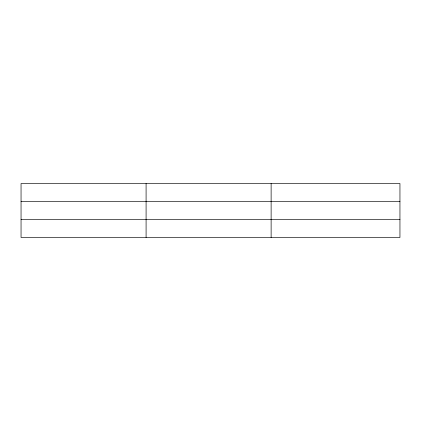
<?xml version="1.0" encoding="UTF-8"?>
<svg xmlns="http://www.w3.org/2000/svg" width="421" height="421" viewBox="0 0 421 421"><rect width="100%" height="100%" fill="white"/><g stroke="black" fill="none" stroke-linecap="round" stroke-linejoin="round"><path stroke-width="0.63" d="M146.087 237.47L146.087 183.53M271.124 237.47L271.124 183.53M399.95 219.673L399.95 237.47L21.05 237.47L21.05 183.53L399.95 183.53L399.95 219.673L21.05 219.673M21.05 201.327L399.95 201.327"/></g></svg>
